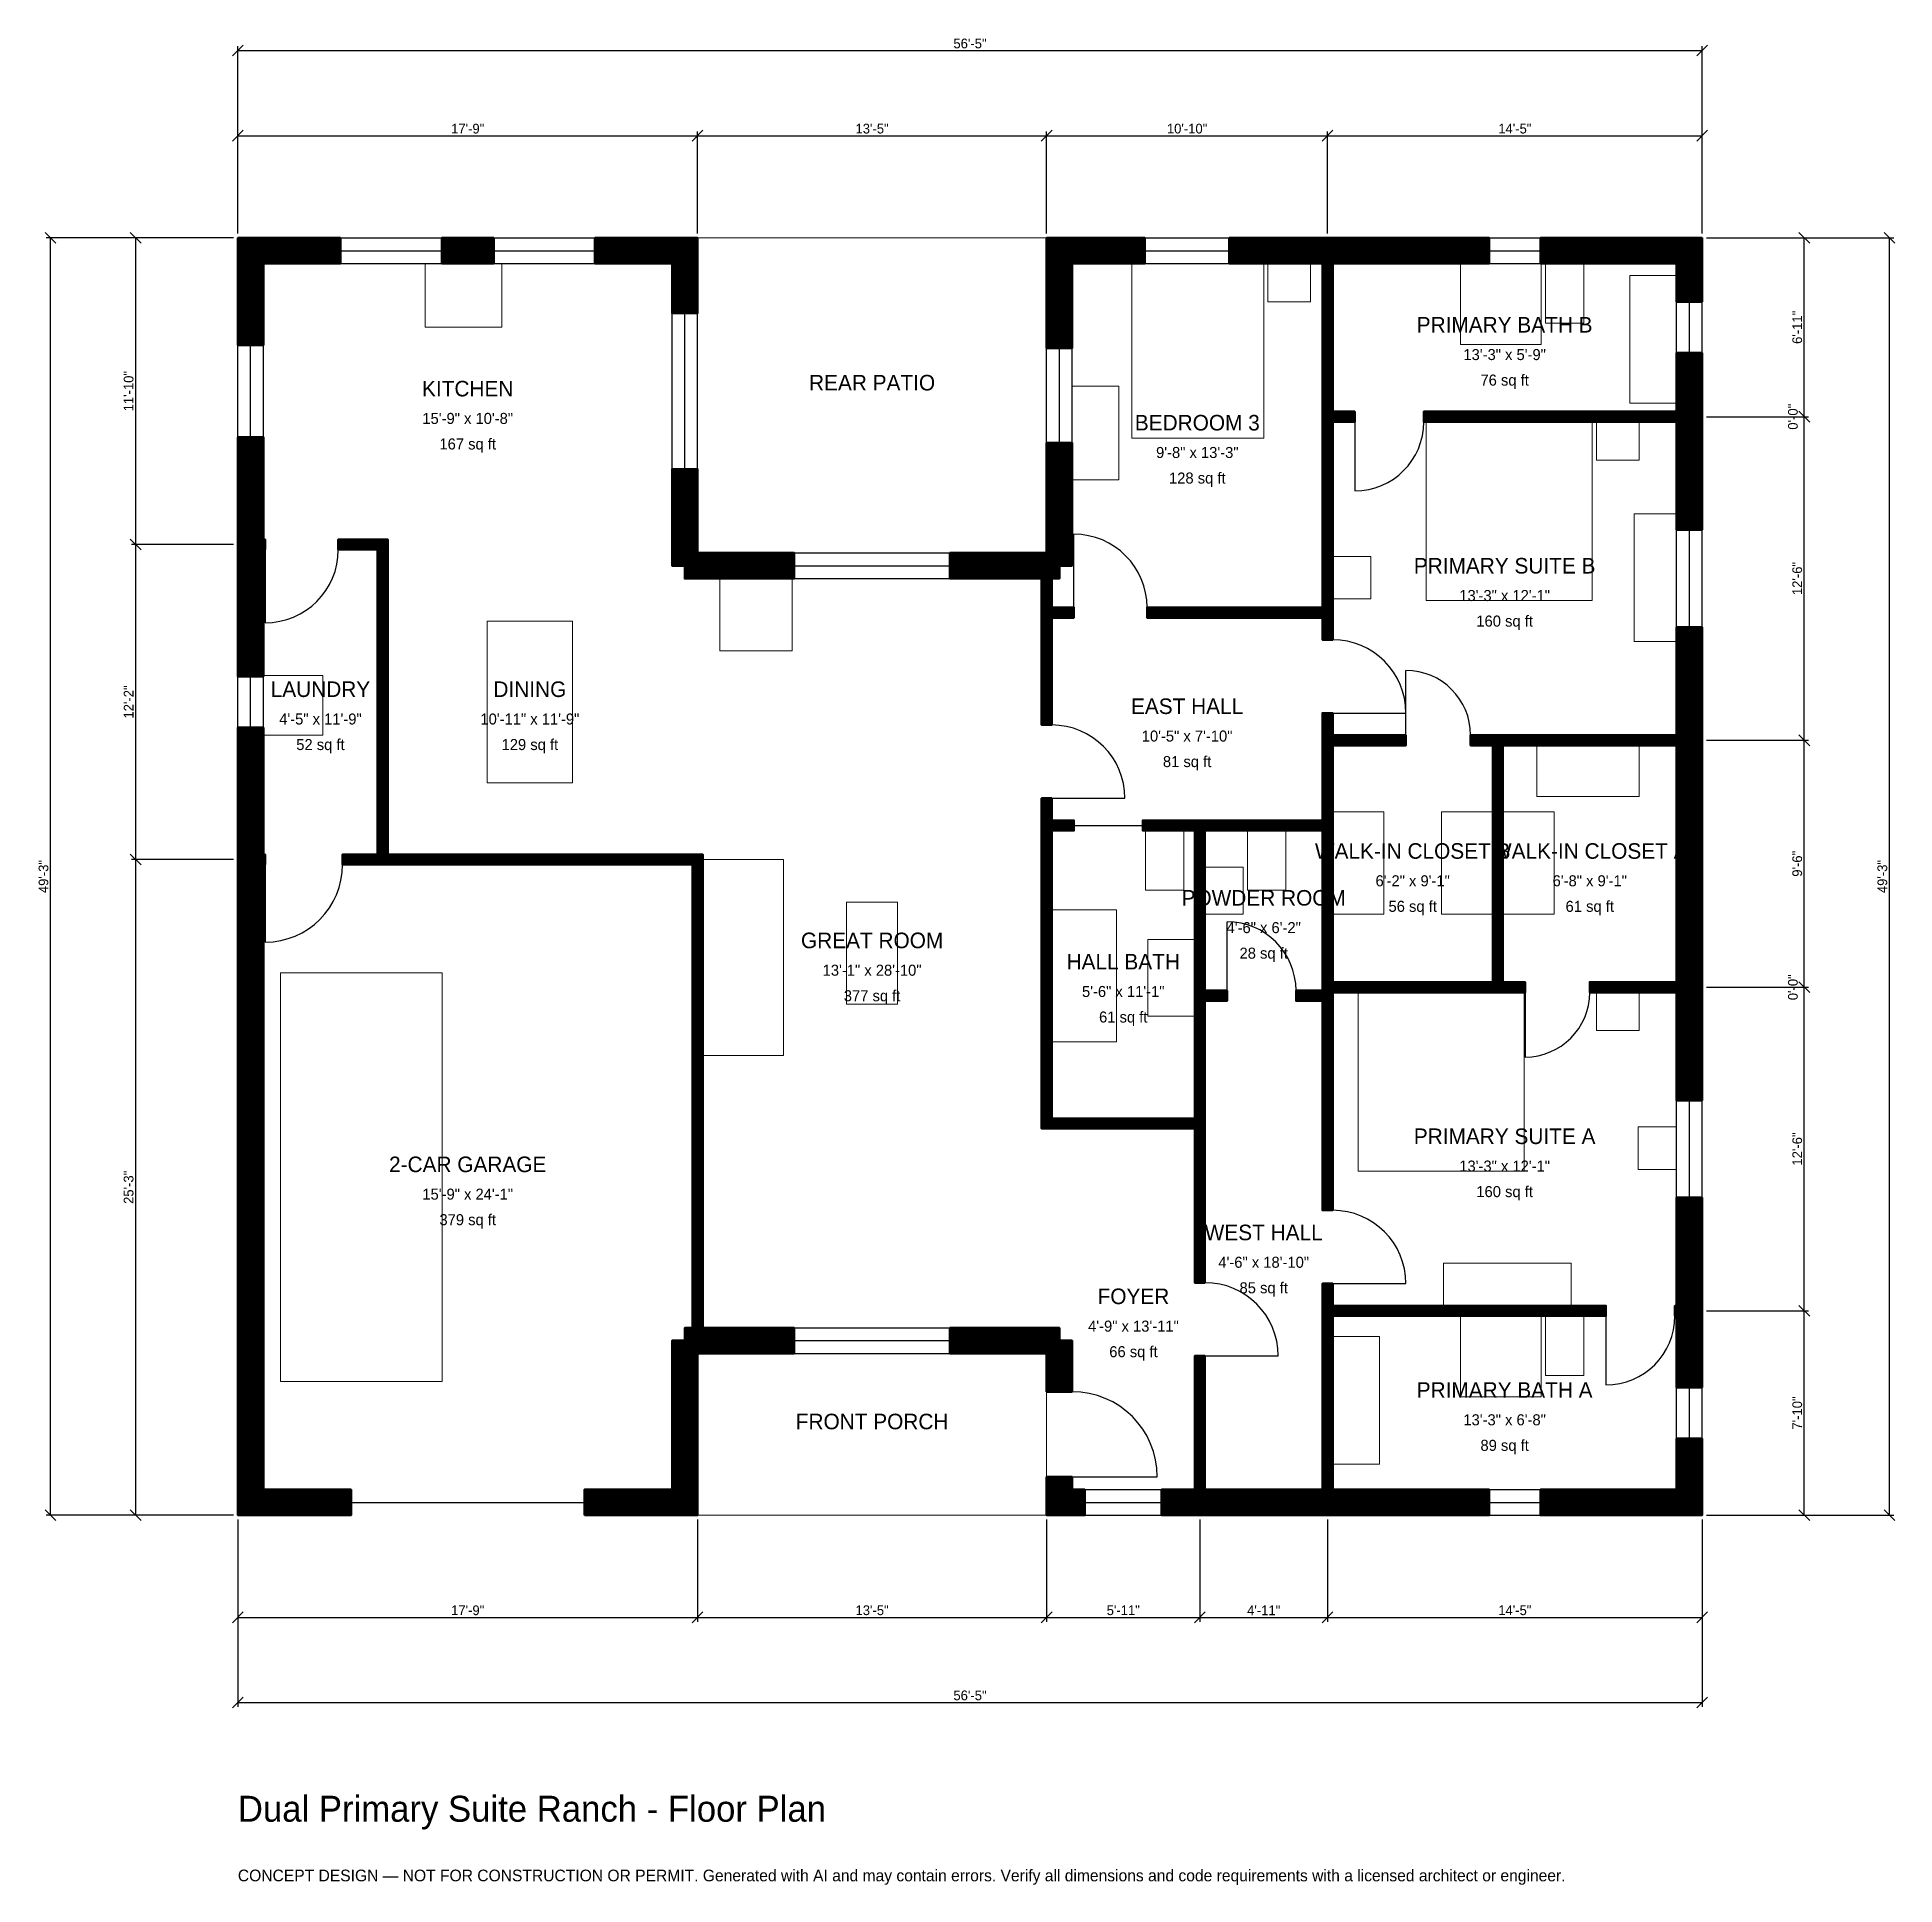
# Model space of a CAD drawing. Header units: inches. Extents: x -93 to 766, y -171 to 683.
import ezdxf
from ezdxf.enums import TextEntityAlignment as Align

# ---------------------------------------------------------------- set-up
doc = ezdxf.new("R2010")
doc.units = ezdxf.units.IN
doc.header["$MEASUREMENT"] = 0
doc.linetypes.add('DASHED', pattern=[0.6, 0.5, -0.1])
for name, color, linetype, lineweight in [('A-ANNO-DIMS', 1, 'Continuous', 13), ('A-ANNO-TEXT', 7, 'Continuous', 18), ('A-AREA-IDEN', 7, 'Continuous', 18), ('A-DOOR', 2, 'Continuous', 25), ('A-FLOR-FIXT', 9, 'Continuous', 13), ('A-FURN', 9, 'Continuous', 13), ('A-GLAZ', 4, 'Continuous', 25), ('A-SITE-PAVE', 8, 'Continuous', 13), ('A-WALL', 7, 'Continuous', 50), ('A-WALL-PATT', 8, 'Continuous', 13)]:
    doc.layers.add(name, color=color, linetype=linetype, lineweight=lineweight)
doc.dimstyles.new('PLAN', dxfattribs={"dimtxt": 4.5, "dimasz": 3, "dimexe": 2, "dimexo": 2, "dimgap": 1, "dimtad": 1, "dimdec": 0, "dimlunit": 4, "dimtsz": 2.5, "dimcen": 2.5, "dimclrd": 1, "dimclre": 1, "dimazin": 3, "dimtfac": 1, "dimtmove": 0, "dimatfit": 3})

msp = doc.modelspace()

# ---------------------------------------------------------------- hatches: boundary and pattern name
at = {"layer": 'A-WALL-PATT'}
h = msp.add_hatch(dxfattribs=at)
h.set_pattern_fill('ANSI31', color=8, scale=0.8)
h.paths.add_polyline_path([(160.2362, 0), (160.2362, 11.811), (200.7874, 11.811), (200.7874, 80.7087), (206.6929, 80.7087), (206.6929, 86.6142), (210.2362, 86.6142), (210.2362, 300.7874), (69.2913, 300.7874), (64.5669, 300.7874), (48.4252, 300.7874), (48.4252, 305.5118), (64.5669, 305.5118), (64.5669, 446.4567), (46.4567, 446.4567), (46.4567, 451.1811), (64.5669, 451.1811), (69.2913, 451.1811), (69.2913, 446.4567), (69.2913, 305.5118), (210.2362, 305.5118), (214.9606, 305.5118), (214.9606, 300.7874), (214.9606, 86.6142), (257.2835, 86.6142), (257.2835, 74.8031), (214.9606, 74.8031), (214.9606, 74.8031), (212.5985, 74.8031), (212.5985, 72.4409), (212.5984, 72.4409), (212.5984, 11.811), (212.5985, 11.811), (212.5985, 0), (212.5984, 0), (212.5984, 0), (200.7874, 0), (200.7874, 0), (160.2362, 0)])
h.paths.add_polyline_path([(11.811, 0), (11.811, 0), (0, 0), (0, 0), (0, 0), (0, 0), (0, 11.811), (0, 11.811), (0, 297.2441), (0, 300.7874), (0, 300.7874), (0, 305.5118), (0, 305.5118), (0, 309.0551), (0, 364.1732), (11.811, 364.1732), (11.811, 309.0551), (11.811, 305.5118), (12.5984, 305.5118), (12.5984, 300.7874), (11.811, 300.7874), (11.811, 297.2441), (11.811, 11.811), (52.3622, 11.811), (52.3622, 0), (11.811, 0)])
h.paths.add_polyline_path([(0, 442.9134), (0, 446.4567), (0, 446.4567), (0, 451.1811), (0, 451.1811), (0, 454.7244), (0, 498.4252), (11.811, 498.4252), (11.811, 454.7244), (11.811, 451.1811), (12.5984, 451.1811), (12.5984, 446.4567), (11.811, 446.4567), (11.811, 442.9134), (11.811, 387.7953), (0, 387.7953), (0, 442.9134)])
h.paths.add_polyline_path([(0, 578.7402), (0, 578.7402), (0, 590.5512), (0, 590.5512), (0, 590.5512), (0, 590.5512), (11.811, 590.5512), (11.811, 590.5512), (47.4409, 590.5512), (47.4409, 578.7402), (11.811, 578.7402), (11.811, 540.9449), (0, 540.9449), (0, 578.7402)])
h.paths.add_polyline_path([(118.3071, 590.5512), (118.3071, 578.7402), (94.2913, 578.7402), (94.2913, 590.5512), (118.3071, 590.5512)])
h.paths.add_polyline_path([(200.7874, 590.5512), (200.7874, 590.5512), (212.5984, 590.5512), (212.5984, 590.5512), (212.5985, 590.5512), (212.5985, 578.7402), (212.5984, 578.7402), (212.5984, 555.7087), (200.7874, 555.7087), (200.7874, 578.7402), (165.1575, 578.7402), (165.1575, 590.5512), (200.7874, 590.5512)])
h.paths.add_polyline_path([(212.5984, 454.7244), (212.5984, 444.8819), (257.2835, 444.8819), (257.2835, 433.0709), (206.6929, 433.0709), (206.6929, 438.9764), (200.7874, 438.9764), (200.7874, 442.9134), (200.7874, 454.7244), (200.7874, 483.6614), (212.5984, 483.6614), (212.5984, 454.7244)])
h.paths.add_polyline_path([(371.6535, 444.8819), (371.6535, 444.8819), (374.0157, 444.8819), (374.0157, 447.2441), (374.0157, 447.2441), (374.0157, 495.8661), (385.8268, 495.8661), (385.8268, 438.9764), (379.9213, 438.9764), (379.9213, 433.0709), (376.378, 433.0709), (376.378, 419.685), (386.6142, 419.685), (386.6142, 414.9606), (376.378, 414.9606), (376.378, 365.3543), (371.6535, 365.3543), (371.6535, 414.9606), (371.6535, 419.685), (371.6535, 433.0709), (329.3307, 433.0709), (329.3307, 444.8819), (371.6535, 444.8819)])
h.paths.add_polyline_path([(374.0157, 578.7402), (374.0157, 578.7402), (374.0157, 590.5512), (374.0157, 590.5512), (374.0157, 590.5512), (385.8268, 590.5512), (385.8268, 590.5512), (419.4882, 590.5512), (419.4882, 578.7402), (385.8268, 578.7402), (385.8268, 539.5669), (374.0157, 539.5669), (374.0157, 578.7402)])
h.paths.add_polyline_path([(498.0315, 590.5512), (501.5748, 590.5512), (501.5748, 590.5512), (506.2992, 590.5512), (506.2992, 590.5512), (509.8425, 590.5512), (578.7402, 590.5512), (578.7402, 578.7402), (509.8425, 578.7402), (506.2992, 578.7402), (506.2992, 510.2362), (516.5354, 510.2362), (516.5354, 505.5118), (506.2992, 505.5118), (506.2992, 419.685), (506.2992, 414.9606), (506.2992, 404.7244), (501.5748, 404.7244), (501.5748, 414.9606), (420.4724, 414.9606), (420.4724, 419.685), (501.5748, 419.685), (501.5748, 505.5118), (501.5748, 505.5118), (501.5748, 510.2362), (501.5748, 578.7402), (498.0315, 578.7402), (458.4646, 578.7402), (458.4646, 590.5512), (498.0315, 590.5512)])
h.paths.add_polyline_path([(665.3543, 590.5512), (665.3543, 590.5512), (677.1654, 590.5512), (677.1654, 590.5512), (677.1654, 590.5512), (677.1654, 578.7402), (677.1654, 578.7402), (677.1654, 561.0236), (665.3543, 561.0236), (665.3543, 578.7402), (602.3622, 578.7402), (602.3622, 590.5512), (665.3543, 590.5512)])
h.paths.add_polyline_path([(677.1654, 513.7795), (677.1654, 510.2362), (677.1654, 510.2362), (677.1654, 505.5118), (677.1654, 505.5118), (677.1654, 501.9685), (677.1654, 455.5118), (665.3543, 455.5118), (665.3543, 501.9685), (665.3543, 505.5118), (548.4252, 505.5118), (548.4252, 510.2362), (665.3543, 510.2362), (665.3543, 513.7795), (665.3543, 537.4016), (677.1654, 537.4016), (677.1654, 513.7795)])
h.paths.add_polyline_path([(677.1654, 360.6299), (677.1654, 360.6299), (677.1654, 355.9055), (677.1654, 355.9055), (677.1654, 352.3622), (677.1654, 352.3622), (677.1654, 250), (677.1654, 250), (677.1654, 246.4567), (677.1654, 246.4567), (677.1654, 241.7323), (677.1654, 241.7323), (677.1654, 191.7323), (665.3543, 191.7323), (665.3543, 238.189), (665.3543, 238.189), (665.3543, 241.7323), (625.1968, 241.7323), (625.1968, 246.4567), (665.3543, 246.4567), (665.3543, 355.9055), (585.0394, 355.9055), (585.0394, 246.4567), (595.2756, 246.4567), (595.2756, 241.7323), (585.0394, 241.7323), (580.315, 241.7323), (506.2992, 241.7323), (506.2992, 237.7953), (506.2992, 140.9449), (501.5748, 140.9449), (501.5748, 237.7953), (489.3701, 237.7953), (489.3701, 242.5197), (501.5748, 242.5197), (501.5748, 246.4567), (501.5748, 316.5354), (447.2441, 316.5354), (447.2441, 242.5197), (457.4803, 242.5197), (457.4803, 237.7953), (447.2441, 237.7953), (447.2441, 183.4646), (447.2441, 178.7402), (447.2441, 107.4803), (442.5197, 107.4803), (442.5197, 178.7402), (376.378, 178.7402), (371.6535, 178.7402), (371.6535, 183.4646), (371.6535, 316.5354), (371.6535, 321.2598), (371.6535, 331.4961), (376.378, 331.4961), (376.378, 321.2598), (386.6142, 321.2598), (386.6142, 316.5354), (376.378, 316.5354), (376.378, 183.4646), (442.5197, 183.4646), (442.5197, 237.7953), (442.5197, 242.5197), (442.5197, 316.5354), (418.5039, 316.5354), (418.5039, 321.2598), (442.5197, 321.2598), (447.2441, 321.2598), (501.5748, 321.2598), (501.5748, 355.9055), (501.5748, 360.6299), (501.5748, 370.8661), (506.2992, 370.8661), (506.2992, 360.6299), (540.1575, 360.6299), (540.1575, 355.9055), (506.2992, 355.9055), (506.2992, 321.2598), (506.2992, 316.5354), (506.2992, 246.4567), (580.315, 246.4567), (580.315, 355.9055), (570.0787, 355.9055), (570.0787, 360.6299), (580.315, 360.6299), (585.0394, 360.6299), (665.3543, 360.6299), (665.3543, 364.1732), (665.3543, 364.1732), (665.3543, 410.6299), (677.1654, 410.6299), (677.1654, 360.6299)])
h.paths.add_polyline_path([(677.1654, 100.3937), (677.1654, 96.8504), (677.1654, 96.8504), (677.1654, 92.126), (677.1654, 92.126), (677.1654, 88.5827), (677.1654, 59.0551), (665.3543, 59.0551), (665.3543, 88.5827), (665.3543, 92.126), (664.5669, 92.126), (664.5669, 96.8504), (665.3543, 96.8504), (665.3543, 100.3937), (665.3543, 146.8504), (677.1654, 146.8504), (677.1654, 100.3937)])
h.paths.add_polyline_path([(677.1654, 11.811), (677.1654, 11.811), (677.1654, 0), (677.1654, 0), (677.1654, 0), (665.3543, 0), (665.3543, 0), (602.3622, 0), (602.3622, 11.811), (665.3543, 11.811), (665.3543, 35.4331), (677.1654, 35.4331), (677.1654, 11.811)])
h.paths.add_polyline_path([(509.8425, 0), (506.2992, 0), (506.2992, 0), (501.5748, 0), (501.5748, 0), (498.0315, 0), (450.7874, 0), (447.2441, 0), (447.2441, 0), (442.5197, 0), (442.5197, 0), (438.9764, 0), (427.1654, 0), (427.1654, 11.811), (438.9764, 11.811), (442.5197, 11.811), (442.5197, 73.622), (447.2441, 73.622), (447.2441, 11.811), (450.7874, 11.811), (498.0315, 11.811), (501.5748, 11.811), (501.5748, 92.126), (501.5748, 96.8504), (501.5748, 107.0866), (506.2992, 107.0866), (506.2992, 96.8504), (632.6772, 96.8504), (632.6772, 92.126), (506.2992, 92.126), (506.2992, 11.811), (509.8425, 11.811), (578.7402, 11.811), (578.7402, 0), (509.8425, 0)])
h.paths.add_polyline_path([(385.8268, 0), (385.8268, 0), (374.0157, 0), (374.0157, 0), (374.0157, 0), (374.0157, 11.811), (374.0157, 11.811), (374.0157, 17.7165), (385.8268, 17.7165), (385.8268, 11.811), (391.7323, 11.811), (391.7323, 0), (385.8268, 0)])
h.paths.add_polyline_path([(374.0157, 74.8031), (329.3307, 74.8031), (329.3307, 86.6142), (379.9213, 86.6142), (379.9213, 80.7087), (385.8268, 80.7087), (385.8268, 57.0866), (374.0157, 57.0866), (374.0157, 74.8031)])

# ---------------------------------------------------------------- linework, layer by layer
at = {"layer": 'A-DOOR'}
for p, q in [((516.5354, 505.5118), (516.5354, 473.622)), ((386.6142, 419.685), (386.6142, 453.5433)), ((12.5984, 446.4567), (12.5984, 412.5984)), ((540.1575, 360.6299), (540.1575, 390.5512)), ((506.2992, 370.8661), (540.1575, 370.8661)), ((376.378, 331.4961), (410.2362, 331.4961)), ((386.6142, 318.8976), (418.5039, 318.8976)), ((12.5984, 300.7874), (12.5984, 264.9606)), ((457.4803, 242.5197), (457.4803, 274.4094)), ((595.2756, 241.7323), (595.2756, 211.811)), ((506.2992, 107.0866), (540.1575, 107.0866)), ((632.6772, 92.126), (632.6772, 60.2362)), ((447.2441, 73.622), (481.1024, 73.622)), ((385.8268, 17.7165), (425.1968, 17.7165))]:
    msp.add_line(p, q, dxfattribs=at)
at = {"layer": 'A-DOOR', "linetype": 'DASHED'}
msp.add_line((52.3622, 5.9055), (160.2362, 5.9055), dxfattribs=at)
at = {"layer": 'A-DOOR'}
for centre, radius, start, end in [((516.5354, 505.5118), 31.8898, 270, 360), ((386.6142, 419.685), 33.8583, 0, 90), ((12.5984, 446.4567), 33.8583, 270, 360), ((506.2992, 370.8661), 33.8583, 0, 90), ((540.1575, 360.6299), 29.9213, 0, 90), ((376.378, 331.4961), 33.8583, 0, 90), ((12.5984, 300.7874), 35.8268, 270, 360), ((457.4803, 242.5197), 31.8898, 0, 90), ((595.2756, 241.7323), 29.9213, 270, 360), ((506.2992, 107.0866), 33.8583, 0, 90), ((447.2441, 73.622), 33.8583, 0, 90), ((632.6772, 92.126), 31.8898, 270, 360), ((385.8268, 17.7165), 39.3701, 0, 90)]:
    msp.add_arc(centre, radius, start, end, dxfattribs=at)
at = {"layer": 'A-FLOR-FIXT'}
for points in [[(565.3543, 541.3386), (602.7559, 541.3386), (602.7559, 578.7402), (565.3543, 578.7402)], [(604.7244, 551.1811), (622.4409, 551.1811), (622.4409, 578.7402), (604.7244, 578.7402)], [(643.7008, 514.1732), (665.3543, 514.1732), (665.3543, 573.2283), (643.7008, 573.2283)], [(419.685, 288.9764), (437.4016, 288.9764), (437.4016, 316.5354), (419.685, 316.5354)], [(466.9291, 288.9764), (484.6457, 288.9764), (484.6457, 316.5354), (466.9291, 316.5354)], [(447.2441, 277.9528), (464.9606, 277.9528), (464.9606, 299.6063), (447.2441, 299.6063)], [(376.378, 218.8976), (406.2992, 218.8976), (406.2992, 279.9213), (376.378, 279.9213)], [(420.8661, 230.7087), (442.5197, 230.7087), (442.5197, 266.1417), (420.8661, 266.1417)], [(565.3543, 54.7244), (602.7559, 54.7244), (602.7559, 92.126), (565.3543, 92.126)], [(604.7244, 64.5669), (622.4409, 64.5669), (622.4409, 92.126), (604.7244, 92.126)], [(506.2992, 23.622), (527.9528, 23.622), (527.9528, 82.6772), (506.2992, 82.6772)]]:
    msp.add_lwpolyline(points, close=True, dxfattribs=at)
at = {"layer": 'A-FURN'}
for points in [[(86.6142, 549.2126), (122.0472, 549.2126), (122.0472, 578.7402), (86.6142, 578.7402)], [(413.3858, 498.0315), (474.4094, 498.0315), (474.4094, 578.7402), (413.3858, 578.7402)], [(476.378, 561.0236), (496.063, 561.0236), (496.063, 578.7402), (476.378, 578.7402)], [(385.8268, 478.7402), (407.4803, 478.7402), (407.4803, 522.0472), (385.8268, 522.0472)], [(549.6063, 422.8346), (626.378, 422.8346), (626.378, 505.5118), (549.6063, 505.5118)], [(628.3465, 487.7953), (648.0315, 487.7953), (648.0315, 505.5118), (628.3465, 505.5118)], [(645.6693, 403.937), (665.3543, 403.937), (665.3543, 462.9921), (645.6693, 462.9921)], [(506.2992, 423.622), (524.0157, 423.622), (524.0157, 443.3071), (506.2992, 443.3071)], [(222.8346, 399.6063), (256.2992, 399.6063), (256.2992, 433.0709), (222.8346, 433.0709)], [(115.3543, 338.5827), (154.7244, 338.5827), (154.7244, 413.3858), (115.3543, 413.3858)], [(11.811, 360.6299), (39.3701, 360.6299), (39.3701, 388.189), (11.811, 388.189)], [(600.7874, 332.2835), (648.0315, 332.2835), (648.0315, 355.9055), (600.7874, 355.9055)], [(506.2992, 277.9528), (529.9213, 277.9528), (529.9213, 325.1969), (506.2992, 325.1969)], [(556.6929, 277.9528), (580.315, 277.9528), (580.315, 325.1969), (556.6929, 325.1969)], [(585.0394, 277.9528), (608.6614, 277.9528), (608.6614, 325.1969), (585.0394, 325.1969)], [(214.9606, 212.5984), (252.3622, 212.5984), (252.3622, 303.1496), (214.9606, 303.1496)], [(281.4961, 236.2205), (305.1181, 236.2205), (305.1181, 283.4646), (281.4961, 283.4646)], [(19.685, 61.811), (94.4882, 61.811), (94.4882, 250.7874), (19.685, 250.7874)], [(518.1102, 159.0551), (594.8819, 159.0551), (594.8819, 241.7323), (518.1102, 241.7323)], [(628.3465, 224.0157), (648.0315, 224.0157), (648.0315, 241.7323), (628.3465, 241.7323)], [(647.6378, 159.8425), (665.3543, 159.8425), (665.3543, 179.5276), (647.6378, 179.5276)], [(557.4803, 96.8504), (616.5354, 96.8504), (616.5354, 116.5354), (557.4803, 116.5354)]]:
    msp.add_lwpolyline(points, close=True, dxfattribs=at)
at = {"layer": 'A-GLAZ'}
for p, q in [((47.4409, 590.5512), (94.2913, 590.5512)), ((47.4409, 584.6457), (94.2913, 584.6457)), ((118.3071, 590.5512), (165.1575, 590.5512)), ((118.3071, 584.6457), (165.1575, 584.6457)), ((419.4882, 590.5512), (458.4646, 590.5512)), ((419.4882, 584.6457), (458.4646, 584.6457)), ((578.7402, 590.5512), (602.3622, 590.5512)), ((578.7402, 584.6457), (602.3622, 584.6457)), ((47.4409, 578.7402), (94.2913, 578.7402)), ((118.3071, 578.7402), (165.1575, 578.7402)), ((419.4882, 578.7402), (458.4646, 578.7402)), ((578.7402, 578.7402), (602.3622, 578.7402)), ((665.3543, 537.4016), (665.3543, 561.0236)), ((671.2598, 537.4016), (671.2598, 561.0236)), ((677.1654, 537.4016), (677.1654, 561.0236)), ((200.7874, 483.6614), (200.7874, 555.7087)), ((206.6929, 483.6614), (206.6929, 555.7087)), ((212.5984, 483.6614), (212.5984, 555.7087)), ((0, 498.4252), (0, 540.9449)), ((5.9055, 498.4252), (5.9055, 540.9449)), ((11.811, 498.4252), (11.811, 540.9449)), ((374.0157, 495.8661), (374.0157, 539.5669)), ((379.9213, 495.8661), (379.9213, 539.5669)), ((385.8268, 495.8661), (385.8268, 539.5669)), ((665.3543, 410.6299), (665.3543, 455.5118)), ((671.2598, 410.6299), (671.2598, 455.5118)), ((677.1654, 410.6299), (677.1654, 455.5118)), ((257.2835, 444.8819), (329.3307, 444.8819)), ((257.2835, 438.9764), (329.3307, 438.9764)), ((257.2835, 433.0709), (329.3307, 433.0709)), ((0, 364.1732), (0, 387.7953)), ((5.9055, 364.1732), (5.9055, 387.7953)), ((11.811, 364.1732), (11.811, 387.7953)), ((665.3543, 146.8504), (665.3543, 191.7323)), ((671.2598, 146.8504), (671.2598, 191.7323)), ((677.1654, 146.8504), (677.1654, 191.7323)), ((257.2835, 86.6142), (329.3307, 86.6142)), ((257.2835, 80.7087), (329.3307, 80.7087)), ((257.2835, 74.8031), (329.3307, 74.8031)), ((665.3543, 35.4331), (665.3543, 59.0551)), ((671.2598, 35.4331), (671.2598, 59.0551)), ((677.1654, 35.4331), (677.1654, 59.0551)), ((391.7323, 11.811), (427.1654, 11.811)), ((578.7402, 11.811), (602.3622, 11.811)), ((391.7323, 5.9055), (427.1654, 5.9055)), ((391.7323, 0), (427.1654, 0)), ((578.7402, 5.9055), (602.3622, 5.9055)), ((578.7402, 0), (602.3622, 0))]:
    msp.add_line(p, q, dxfattribs=at)
at = {"layer": 'A-SITE-PAVE', "linetype": 'DASHED'}
for points in [[(212.5984, 444.8819), (374.0157, 444.8819), (374.0157, 590.5512), (212.5984, 590.5512)], [(212.5984, 0), (374.0157, 0), (374.0157, 74.8031), (212.5984, 74.8031)]]:
    msp.add_lwpolyline(points, close=True, dxfattribs=at)
at = {"layer": 'A-WALL'}
for points in [[(0, 578.7402), (0, 578.7402), (0, 590.5512), (0, 590.5512), (0, 590.5512), (0, 590.5512), (11.811, 590.5512), (11.811, 590.5512), (47.4409, 590.5512), (47.4409, 578.7402), (11.811, 578.7402), (11.811, 540.9449), (0, 540.9449), (0, 578.7402)], [(118.3071, 590.5512), (118.3071, 578.7402), (94.2913, 578.7402), (94.2913, 590.5512), (118.3071, 590.5512)], [(200.7874, 590.5512), (200.7874, 590.5512), (212.5984, 590.5512), (212.5984, 590.5512), (212.5985, 590.5512), (212.5985, 578.7402), (212.5984, 578.7402), (212.5984, 555.7087), (200.7874, 555.7087), (200.7874, 578.7402), (165.1575, 578.7402), (165.1575, 590.5512), (200.7874, 590.5512)], [(374.0157, 578.7402), (374.0157, 578.7402), (374.0157, 590.5512), (374.0157, 590.5512), (374.0157, 590.5512), (385.8268, 590.5512), (385.8268, 590.5512), (419.4882, 590.5512), (419.4882, 578.7402), (385.8268, 578.7402), (385.8268, 539.5669), (374.0157, 539.5669), (374.0157, 578.7402)], [(498.0315, 590.5512), (501.5748, 590.5512), (501.5748, 590.5512), (506.2992, 590.5512), (506.2992, 590.5512), (509.8425, 590.5512), (578.7402, 590.5512), (578.7402, 578.7402), (509.8425, 578.7402), (506.2992, 578.7402), (506.2992, 510.2362), (516.5354, 510.2362), (516.5354, 505.5118), (506.2992, 505.5118), (506.2992, 419.685), (506.2992, 414.9606), (506.2992, 404.7244), (501.5748, 404.7244), (501.5748, 414.9606), (420.4724, 414.9606), (420.4724, 419.685), (501.5748, 419.685), (501.5748, 505.5118), (501.5748, 505.5118), (501.5748, 510.2362), (501.5748, 578.7402), (498.0315, 578.7402), (458.4646, 578.7402), (458.4646, 590.5512), (498.0315, 590.5512)], [(665.3543, 590.5512), (665.3543, 590.5512), (677.1654, 590.5512), (677.1654, 590.5512), (677.1654, 590.5512), (677.1654, 578.7402), (677.1654, 578.7402), (677.1654, 561.0236), (665.3543, 561.0236), (665.3543, 578.7402), (602.3622, 578.7402), (602.3622, 590.5512), (665.3543, 590.5512)], [(677.1654, 513.7795), (677.1654, 510.2362), (677.1654, 510.2362), (677.1654, 505.5118), (677.1654, 505.5118), (677.1654, 501.9685), (677.1654, 455.5118), (665.3543, 455.5118), (665.3543, 501.9685), (665.3543, 505.5118), (548.4252, 505.5118), (548.4252, 510.2362), (665.3543, 510.2362), (665.3543, 513.7795), (665.3543, 537.4016), (677.1654, 537.4016), (677.1654, 513.7795)], [(0, 442.9134), (0, 446.4567), (0, 446.4567), (0, 451.1811), (0, 451.1811), (0, 454.7244), (0, 498.4252), (11.811, 498.4252), (11.811, 454.7244), (11.811, 451.1811), (12.5984, 451.1811), (12.5984, 446.4567), (11.811, 446.4567), (11.811, 442.9134), (11.811, 387.7953), (0, 387.7953), (0, 442.9134)], [(371.6535, 444.8819), (371.6535, 444.8819), (374.0157, 444.8819), (374.0157, 447.2441), (374.0157, 447.2441), (374.0157, 495.8661), (385.8268, 495.8661), (385.8268, 438.9764), (379.9213, 438.9764), (379.9213, 433.0709), (376.378, 433.0709), (376.378, 419.685), (386.6142, 419.685), (386.6142, 414.9606), (376.378, 414.9606), (376.378, 365.3543), (371.6535, 365.3543), (371.6535, 414.9606), (371.6535, 419.685), (371.6535, 433.0709), (329.3307, 433.0709), (329.3307, 444.8819), (371.6535, 444.8819)], [(212.5984, 454.7244), (212.5984, 444.8819), (257.2835, 444.8819), (257.2835, 433.0709), (206.6929, 433.0709), (206.6929, 438.9764), (200.7874, 438.9764), (200.7874, 442.9134), (200.7874, 454.7244), (200.7874, 483.6614), (212.5984, 483.6614), (212.5984, 454.7244)], [(160.2362, 0), (160.2362, 11.811), (200.7874, 11.811), (200.7874, 80.7087), (206.6929, 80.7087), (206.6929, 86.6142), (210.2362, 86.6142), (210.2362, 300.7874), (69.2913, 300.7874), (64.5669, 300.7874), (48.4252, 300.7874), (48.4252, 305.5118), (64.5669, 305.5118), (64.5669, 446.4567), (46.4567, 446.4567), (46.4567, 451.1811), (64.5669, 451.1811), (69.2913, 451.1811), (69.2913, 446.4567), (69.2913, 305.5118), (210.2362, 305.5118), (214.9606, 305.5118), (214.9606, 300.7874), (214.9606, 86.6142), (257.2835, 86.6142), (257.2835, 74.8031), (214.9606, 74.8031), (214.9606, 74.8031), (212.5985, 74.8031), (212.5985, 72.4409), (212.5984, 72.4409), (212.5984, 11.811), (212.5985, 11.811), (212.5985, 0), (212.5984, 0), (212.5984, 0), (200.7874, 0), (200.7874, 0), (160.2362, 0)], [(677.1654, 360.6299), (677.1654, 360.6299), (677.1654, 355.9055), (677.1654, 355.9055), (677.1654, 352.3622), (677.1654, 352.3622), (677.1654, 250), (677.1654, 250), (677.1654, 246.4567), (677.1654, 246.4567), (677.1654, 241.7323), (677.1654, 241.7323), (677.1654, 191.7323), (665.3543, 191.7323), (665.3543, 238.189), (665.3543, 238.189), (665.3543, 241.7323), (625.1968, 241.7323), (625.1968, 246.4567), (665.3543, 246.4567), (665.3543, 355.9055), (585.0394, 355.9055), (585.0394, 246.4567), (595.2756, 246.4567), (595.2756, 241.7323), (585.0394, 241.7323), (580.315, 241.7323), (506.2992, 241.7323), (506.2992, 237.7953), (506.2992, 140.9449), (501.5748, 140.9449), (501.5748, 237.7953), (489.3701, 237.7953), (489.3701, 242.5197), (501.5748, 242.5197), (501.5748, 246.4567), (501.5748, 316.5354), (447.2441, 316.5354), (447.2441, 242.5197), (457.4803, 242.5197), (457.4803, 237.7953), (447.2441, 237.7953), (447.2441, 183.4646), (447.2441, 178.7402), (447.2441, 107.4803), (442.5197, 107.4803), (442.5197, 178.7402), (376.378, 178.7402), (371.6535, 178.7402), (371.6535, 183.4646), (371.6535, 316.5354), (371.6535, 321.2598), (371.6535, 331.4961), (376.378, 331.4961), (376.378, 321.2598), (386.6142, 321.2598), (386.6142, 316.5354), (376.378, 316.5354), (376.378, 183.4646), (442.5197, 183.4646), (442.5197, 237.7953), (442.5197, 242.5197), (442.5197, 316.5354), (418.5039, 316.5354), (418.5039, 321.2598), (442.5197, 321.2598), (447.2441, 321.2598), (501.5748, 321.2598), (501.5748, 355.9055), (501.5748, 360.6299), (501.5748, 370.8661), (506.2992, 370.8661), (506.2992, 360.6299), (540.1575, 360.6299), (540.1575, 355.9055), (506.2992, 355.9055), (506.2992, 321.2598), (506.2992, 316.5354), (506.2992, 246.4567), (580.315, 246.4567), (580.315, 355.9055), (570.0787, 355.9055), (570.0787, 360.6299), (580.315, 360.6299), (585.0394, 360.6299), (665.3543, 360.6299), (665.3543, 364.1732), (665.3543, 364.1732), (665.3543, 410.6299), (677.1654, 410.6299), (677.1654, 360.6299)], [(11.811, 0), (11.811, 0), (0, 0), (0, 0), (0, 0), (0, 0), (0, 11.811), (0, 11.811), (0, 297.2441), (0, 300.7874), (0, 300.7874), (0, 305.5118), (0, 305.5118), (0, 309.0551), (0, 364.1732), (11.811, 364.1732), (11.811, 309.0551), (11.811, 305.5118), (12.5984, 305.5118), (12.5984, 300.7874), (11.811, 300.7874), (11.811, 297.2441), (11.811, 11.811), (52.3622, 11.811), (52.3622, 0), (11.811, 0)], [(677.1654, 100.3937), (677.1654, 96.8504), (677.1654, 96.8504), (677.1654, 92.126), (677.1654, 92.126), (677.1654, 88.5827), (677.1654, 59.0551), (665.3543, 59.0551), (665.3543, 88.5827), (665.3543, 92.126), (664.5669, 92.126), (664.5669, 96.8504), (665.3543, 96.8504), (665.3543, 100.3937), (665.3543, 146.8504), (677.1654, 146.8504), (677.1654, 100.3937)], [(509.8425, 0), (506.2992, 0), (506.2992, 0), (501.5748, 0), (501.5748, 0), (498.0315, 0), (450.7874, 0), (447.2441, 0), (447.2441, 0), (442.5197, 0), (442.5197, 0), (438.9764, 0), (427.1654, 0), (427.1654, 11.811), (438.9764, 11.811), (442.5197, 11.811), (442.5197, 73.622), (447.2441, 73.622), (447.2441, 11.811), (450.7874, 11.811), (498.0315, 11.811), (501.5748, 11.811), (501.5748, 92.126), (501.5748, 96.8504), (501.5748, 107.0866), (506.2992, 107.0866), (506.2992, 96.8504), (632.6772, 96.8504), (632.6772, 92.126), (506.2992, 92.126), (506.2992, 11.811), (509.8425, 11.811), (578.7402, 11.811), (578.7402, 0), (509.8425, 0)], [(374.0157, 74.8031), (329.3307, 74.8031), (329.3307, 86.6142), (379.9213, 86.6142), (379.9213, 80.7087), (385.8268, 80.7087), (385.8268, 57.0866), (374.0157, 57.0866), (374.0157, 74.8031)], [(677.1654, 11.811), (677.1654, 11.811), (677.1654, 0), (677.1654, 0), (677.1654, 0), (665.3543, 0), (665.3543, 0), (602.3622, 0), (602.3622, 11.811), (665.3543, 11.811), (665.3543, 35.4331), (677.1654, 35.4331), (677.1654, 11.811)], [(385.8268, 0), (385.8268, 0), (374.0157, 0), (374.0157, 0), (374.0157, 0), (374.0157, 11.811), (374.0157, 11.811), (374.0157, 17.7165), (385.8268, 17.7165), (385.8268, 11.811), (391.7323, 11.811), (391.7323, 0), (385.8268, 0)]]:
    msp.add_lwpolyline(points, close=True, dxfattribs=at)

# ---------------------------------------------------------------- texts
at = {"layer": 'A-ANNO-TEXT'}
for s, height, p in [('Dual Primary Suite Ranch - Floor Plan', 12, (0, -141.7323)), ('CONCEPT DESIGN — NOT FOR CONSTRUCTION OR PERMIT. Generated with AI and may contain errors. Verify all dimensions and code requirements with a licensed architect or engineer.', 5.4, (0, -169.2913))]:
    msp.add_text(s, height=height, dxfattribs=at).set_placement(p)
at = {"layer": 'A-AREA-IDEN'}
for s, height, p in [('PRIMARY BATH B', 7.2, (585.8268, 550.3937)), ('13\'-3" x 5\'-9"', 5.1, (585.8268, 536.6142)), ('KITCHEN', 7.2, (106.2992, 520.8661)), ('REAR PATIO', 7.2, (293.3071, 523.622)), ('76 sq ft', 5.1, (585.8268, 524.8031)), ('15\'-9" x 10\'-8"', 5.1, (106.2992, 507.0866)), ('BEDROOM 3', 7.2, (443.7008, 505.1181)), ('167 sq ft', 5.1, (106.2992, 495.2756)), ('9\'-8" x 13\'-3"', 5.1, (443.7008, 491.3386)), ('128 sq ft', 5.1, (443.7008, 479.5276)), ('PRIMARY SUITE B', 7.2, (585.8268, 438.9764)), ('13\'-3" x 12\'-1"', 5.1, (585.8268, 425.1968)), ('160 sq ft', 5.1, (585.8268, 413.3858)), ('LAUNDRY', 7.2, (38.189, 381.8898)), ('DINING', 7.2, (135.0394, 381.8898)), ('4\'-5" x 11\'-9"', 5.1, (38.189, 368.1102)), ('10\'-11" x 11\'-9"', 5.1, (135.0394, 368.1102)), ('EAST HALL', 7.2, (438.9764, 374.0157)), ('10\'-5" x 7\'-10"', 5.1, (438.9764, 360.2362)), ('52 sq ft', 5.1, (38.189, 356.2992)), ('129 sq ft', 5.1, (135.0394, 356.2992)), ('81 sq ft', 5.1, (438.9764, 348.4252)), ('WALK-IN CLOSET B', 7.2, (543.3071, 307.0866)), ('WALK-IN CLOSET A', 7.2, (625.1968, 307.0866)), ('6\'-2" x 9\'-1"', 5.1, (543.3071, 293.3071)), ('6\'-8" x 9\'-1"', 5.1, (625.1968, 293.3071)), ('POWDER ROOM', 7.2, (474.4094, 285.4331)), ('56 sq ft', 5.1, (543.3071, 281.4961)), ('61 sq ft', 5.1, (625.1968, 281.4961)), ('GREAT ROOM', 7.2, (293.3071, 265.748)), ('4\'-6" x 6\'-2"', 5.1, (474.4094, 271.6535)), ('HALL BATH', 7.2, (409.4488, 255.9055)), ('28 sq ft', 5.1, (474.4094, 259.8425)), ('13\'-1" x 28\'-10"', 5.1, (293.3071, 251.9685)), ('377 sq ft', 5.1, (293.3071, 240.1575)), ('5\'-6" x 11\'-1"', 5.1, (409.4488, 242.126)), ('61 sq ft', 5.1, (409.4488, 230.315)), ('PRIMARY SUITE A', 7.2, (585.8268, 175.1969)), ('2-CAR GARAGE', 7.2, (106.2992, 162.2047)), ('13\'-3" x 12\'-1"', 5.1, (585.8268, 161.4173)), ('15\'-9" x 24\'-1"', 5.1, (106.2992, 148.4252)), ('160 sq ft', 5.1, (585.8268, 149.6063)), ('379 sq ft', 5.1, (106.2992, 136.6142)), ('WEST HALL', 7.2, (474.4094, 130.7087)), ('4\'-6" x 18\'-10"', 5.1, (474.4094, 116.9291)), ('FOYER', 7.2, (414.1732, 101.1811)), ('85 sq ft', 5.1, (474.4094, 105.1181)), ('4\'-9" x 13\'-11"', 5.1, (414.1732, 87.4016)), ('66 sq ft', 5.1, (414.1732, 75.5906)), ('PRIMARY BATH A', 7.2, (585.8268, 57.874)), ('FRONT PORCH', 7.2, (293.3071, 43.3071)), ('13\'-3" x 6\'-8"', 5.1, (585.8268, 44.0945)), ('89 sq ft', 5.1, (585.8268, 32.2835))]:
    msp.add_text(s, height=height, dxfattribs=at).set_placement(p, align=Align.MIDDLE_CENTER)

# ---------------------------------------------------------------- dimensions: what is measured, and where the dimension line sits
at = {"layer": 'A-ANNO-DIMS'}
for base, p1, p2, text in [((0, 677.1654), (0, 590.5512), (677.1654, 590.5512), '56\'-5"'), ((0, 637.7953), (0, 590.5512), (212.5984, 590.5512), '17\'-9"'), ((212.5984, 637.7953), (212.5984, 590.5512), (374.0157, 590.5512), '13\'-5"'), ((374.0157, 637.7953), (374.0157, 590.5512), (503.937, 590.5512), '10\'-10"'), ((503.937, 637.7953), (503.937, 590.5512), (677.1654, 590.5512), '14\'-5"'), ((0, -47.2441), (0, 0), (212.5984, 0), '17\'-9"'), ((0, -86.6142), (0, 0), (677.1654, 0), '56\'-5"'), ((212.5984, -47.2441), (212.5984, 0), (374.0157, 0), '13\'-5"'), ((374.0157, -47.2441), (374.0157, 0), (444.8819, 0), '5\'-11"'), ((444.8819, -47.2441), (444.8819, 0), (503.937, 0), '4\'-11"'), ((503.937, -47.2441), (503.937, 0), (677.1654, 0), '14\'-5"')]:
    msp.add_linear_dim(base=base, p1=p1, p2=p2, text=text, dimstyle='PLAN', dxfattribs=at).render()
for base, p1, p2, text in [((-86.6142, 0), (0, 0), (0, 590.5512), '49\'-3"'), ((-47.2441, 448.8189), (0, 448.8189), (0, 590.5512), '11\'-10"'), ((724.4094, 507.874), (677.1654, 507.874), (677.1654, 590.5512), '6\'-11"'), ((763.7795, 0), (677.1654, 0), (677.1654, 590.5512), '49\'-3"'), ((724.4094, 507.874), (677.1654, 507.874), (677.1654, 507.874), '0\'-0"'), ((724.4094, 358.2677), (677.1654, 358.2677), (677.1654, 507.874), '12\'-6"'), ((-47.2441, 303.1496), (0, 303.1496), (0, 448.8189), '12\'-2"'), ((724.4094, 244.0945), (677.1654, 244.0945), (677.1654, 358.2677), '9\'-6"'), ((-47.2441, 0), (0, 0), (0, 303.1496), '25\'-3"'), ((724.4094, 244.0945), (677.1654, 244.0945), (677.1654, 244.0945), '0\'-0"'), ((724.4094, 94.4882), (677.1654, 94.4882), (677.1654, 244.0945), '12\'-6"'), ((724.4094, 0), (677.1654, 0), (677.1654, 94.4882), '7\'-10"')]:
    msp.add_linear_dim(base=base, p1=p1, p2=p2, angle=90, text=text, dimstyle='PLAN', dxfattribs=at).render()

doc.saveas('drawing.dxf')
